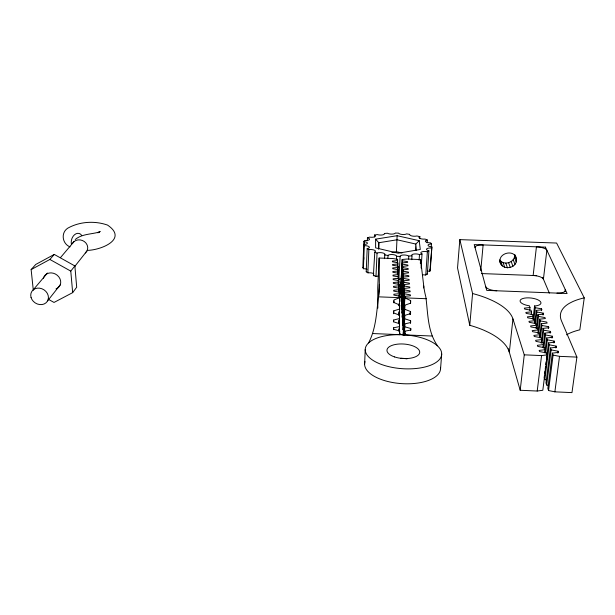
<?xml version="1.0" encoding="UTF-8"?>
<svg xmlns="http://www.w3.org/2000/svg" width="615" height="615" viewBox="0 0 615 615"><rect width="100%" height="100%" fill="white"/><g stroke="black" fill="none" stroke-linecap="round" stroke-linejoin="round"><path stroke-width="0.92" d="M375.627 239.15L375.619 247.868L398.197 253.203L420.291 249.475L419.222 240.696L397.136 235.706L375.627 239.15L378.817 242.74L378.863 248.322M399.22 324.259L399.558 315.172L393.715 312.981L393.738 310.867L399.604 309.03L399.658 305.04L393.877 302.48L393.931 299.928L399.781 297.675L399.696 296.153L393.877 295.108L393.838 294.231L399.55 293.639L399.458 292.148L393.708 291.118L393.669 290.265L399.32 289.68L399.235 288.22L393.531 287.205L393.5 286.367L399.097 285.798L399.012 284.368L393.362 283.369L393.331 282.546L398.874 281.993L398.789 280.586L393.2 279.61L393.162 278.803L398.658 278.257L398.574 276.873L393.039 275.92L393 275.12L398.443 274.59L398.366 273.229L392.877 272.291L392.847 271.515L398.236 270.984L398.159 269.654L392.724 268.732L392.693 267.971L398.028 267.456L397.959 266.149L392.57 265.242L392.539 264.488L397.828 263.981L397.759 262.705L392.416 261.813L392.385 261.075L397.636 260.575L397.559 259.315L392.754 258.523L379.124 258.023L377.741 287.582L377.833 308.13M399.312 331.162L399.55 323.705L393.646 321.829L393.654 320.023L399.542 318.532M379.124 258.023L379.347 284.361A569.175 197.438 -8.9 0 1 378.648 295.023C376.634 311.159 376.28 328.164 368.6 342.901A38.299 16.943 3.9 0 0 404.055 368.785A38.299 16.943 3.9 0 0 437.826 346.222C427.463 331.985 428.025 313.527 425.841 296.876A709.195 207.824 13.8 0 1 423.758 286.067L420.599 259.545L406.907 259.038L402.179 259.484L402.264 260.745L407.607 261.636L407.668 262.374L402.418 262.874L402.502 264.158L407.899 265.057L407.96 265.811L402.656 266.326L402.748 267.633L408.191 268.547L408.252 269.316L402.902 269.839L402.994 271.169L408.491 272.099L408.552 272.883L403.156 273.414L403.248 274.767L408.791 275.72L408.86 276.519L403.409 277.058L403.509 278.441L409.106 279.41L409.175 280.217L403.671 280.771L403.771 282.177L409.421 283.161L409.49 283.992L403.932 284.553L404.04 285.99L409.744 286.997L409.813 287.835L404.209 288.412L404.309 289.873L410.067 290.903L410.144 291.756L404.486 292.348L404.585 293.839L410.405 294.877L410.482 295.754L404.762 296.353L404.87 297.875L410.643 300.589L410.62 303.149L404.77 305.248L404.732 309.237L410.574 311.544L410.574 313.665L404.701 315.38L403.525 335.229M397.136 235.706L396.414 251.696L391.878 252.458M432.207 336.036L404.893 334.891L404.87 331.162L410.797 330.047L410.759 328.502L404.778 326.78L404.747 323.921L410.643 322.529L410.62 320.723L404.708 318.739L404.701 315.38M404.939 333.568L404.893 334.891L399.719 334.568L399.688 333.345M367.07 269.278A4.343 1.599 2.2 0 0 363.98 268.732L363.38 268.74L362.85 267.517L363.865 241.58L364.472 240.488L365.072 240.534A4.29 1.453 2.1 0 0 369.277 239.727A4.29 1.453 2.1 0 0 367.931 238.028L367.432 237.905L367.316 240.734M363.711 259.492L363.788 257.585M364.326 244.286L364.403 242.387M363.38 268.74L364.311 245.662L363.765 244.501L364.357 244.478A4.336 1.484 2 0 0 367.393 243.171A4.336 1.484 2 0 0 364.449 241.649L363.865 241.58M373.797 273.736A4.39 1.637 2.4 0 0 368.416 272.868L366.217 271.807L367.178 248.575L367.693 248.475A4.39 1.522 2.1 0 0 369.154 246.815A4.39 1.522 2.1 0 0 364.918 245.662L364.311 245.662M367.87 272.945L368.854 249.659L367.178 248.575M440.494 367.332A38.045 17.358 4 0 1 403.571 383.729A38.045 17.358 4 0 1 364.618 363.988L365.233 349.512M374.412 236.913L374.497 235.038L377.395 234.584A4.228 1.407 2.3 0 0 382.346 234.93A4.228 1.407 2.3 0 0 384.337 233.485L387.442 233.216A4.213 1.399 2.6 0 0 391.932 234.1A4.213 1.399 2.6 0 0 395.322 233.031L398.635 233.147A4.228 1.399 2.8 0 0 402.172 234.453A4.228 1.399 2.8 0 0 406.584 233.885L409.744 234.377A4.251 1.407 3 0 0 411.927 235.968A4.251 1.407 3 0 0 416.878 235.968L419.868 236.629L419.745 238.512M378.202 276.081A4.428 1.661 2.6 0 0 376.395 276.381L373.382 275.62L374.796 252.042A4.436 1.553 2.3 0 0 374.443 250.213A4.436 1.553 2.3 0 0 369.4 249.582L368.854 249.659M375.973 276.535L377.049 253.073L377.472 252.926A4.474 1.576 2.5 0 1 382.684 252.926A4.474 1.576 2.5 0 1 384.852 254.695L384.49 258.669M378.517 249.206L378.817 242.74L397.059 239.781L415.786 244.055L419.222 240.696M378.809 295.723L379.347 284.361M387.788 258.262L388.173 255.24A4.505 1.591 2.8 0 1 392.877 254.595A4.505 1.591 2.8 0 1 396.606 256.071L396.506 259.13M393.777 302.78L393.877 300.881M393.585 313.735L393.738 310.867M393.554 321.853L393.654 320.023M393.546 329.678L393.646 327.787L399.573 326.565M397.352 263.143L397.559 259.315M397.528 262.49L397.636 260.575M397.605 265.503L397.759 262.705M397.574 268.663L397.828 263.981M397.59 272.729L397.959 266.149M397.721 273.106L398.028 267.456M397.951 273.444L398.159 269.654M398.082 273.836L398.236 270.984M398.205 276.097L398.366 273.229M398.228 278.411L398.443 274.59M398.213 283.4L398.574 276.873M398.289 284.799L398.397 282.931M398.497 281.055L398.658 278.257M398.582 284.338L398.789 280.586M411.773 259.668L412.004 255.894L408.521 255.986A4.513 1.591 3 0 0 403.709 254.994A4.513 1.591 3 0 0 400.142 256.201L398.82 279.81A4.466 1.676 3.2 0 1 401.057 278.657M398.712 284.814L398.874 281.993M398.851 287.205L399.012 284.368M398.827 290.541L399.097 285.798M399.02 292.033L399.235 288.22M398.943 296.376L399.05 294.462M399.158 292.548L399.32 289.68M398.858 305.809L398.966 303.933M399.389 296.445L399.55 293.639M399.158 305.563L399.266 303.679M399.427 300.858L399.696 296.153M398.82 314.657L398.974 311.828M399.35 305.225L399.781 297.675L378.356 296.83M399.066 315.449L399.281 311.659M399.443 308.822L399.658 305.04M402.179 259.484L400.573 290.464L402.264 260.745M398.812 322.967L398.974 320.177M399.235 315.533L399.604 309.03M402.418 262.874L400.796 294.093L402.502 264.158M399.074 323.675L399.289 319.892M399.45 317.063L399.558 315.172M398.835 330.939L398.943 329.033M402.656 266.326L401.018 297.791L402.748 267.633M399.127 331.162L399.289 328.372M399.45 325.573L399.55 323.705M402.902 269.839L401.249 301.558L402.994 271.169M368.6 342.901L369.461 342.132A38.299 16.943 3.9 0 1 399.473 334.675L399.635 330.947L393.654 329.332L393.646 327.787M403.156 273.414L401.48 305.386L403.248 274.767M399.719 334.568L399.635 330.947M403.409 277.058L401.718 309.291L403.509 278.441M403.671 280.771L401.964 313.273L403.771 282.177M403.932 284.553L402.21 317.325L404.04 285.99M404.209 288.412L402.456 321.453L404.309 289.873M404.486 292.348L402.717 325.666L404.585 293.839M399.458 334.668L402.356 334.637A2.675 1.138 3.7 0 0 404.924 333.807M404.762 296.353L402.979 329.955L404.87 297.875L426.372 298.721M404.77 305.248L403.24 334.329L404.732 309.237M403.74 334.975L404.708 318.739M404.078 335.106L404.747 323.921M408.621 259.03L408.791 256.194M404.286 335.06L404.778 326.78M404.647 334.929L404.87 331.162M410.466 303.449L410.643 300.589M409.928 314.327L410.044 312.466M410.39 314.419L410.574 311.544M410.443 323.467L410.62 320.723M415.379 250.536L415.786 244.055L416.509 250.605M410.643 330.386L410.759 328.502M419.123 260.26L419.484 254.618L422.028 253.934L421.106 268.017M420.345 263.366L420.599 259.545M423.635 287.966L423.758 286.067M427.164 242.856L427.356 240.019L425.042 239.066A4.29 1.43 3.2 0 1 420.099 238.482A4.29 1.43 3.2 0 1 419.53 236.783L419.868 236.629M425.78 275.136L427.356 251.773L428.916 250.805L427.325 274.106L425.219 275.013A4.428 1.637 3.6 0 0 422.49 274.836M427.287 271.253A4.39 1.607 3.7 0 1 429.255 271.184L429.862 271.23L430.277 270.039L431.884 246.938L431.276 246.869L431.423 243.986L430.669 242.84L430.07 242.84A4.336 1.461 3.4 0 1 425.711 241.726A4.336 1.461 3.4 0 1 426.872 240.111L427.356 240.019M429.862 271.23L431.884 246.938M440.563 368.7L441.685 354.14M566.523 334.829L568.237 333.876A76.052 30.55 9.6 0 1 579.83 329.817L584.25 297.875L556.598 243.04L459.836 239.635L457.537 267.917L469.76 325.289A71.501 31.211 4.9 0 1 484.259 330.393L488.564 332.408A71.501 31.211 4.9 0 1 509.335 352.211L520.198 390.264L537.21 391.032L542.822 390.271L547.258 354.863L546.543 352.902L539.547 351.557L539.155 350.427L545.359 349.651L544.659 347.736L537.748 346.422L537.364 345.315L543.499 344.561L542.814 342.686L535.988 341.394L535.611 340.318L541.684 339.58L541.015 337.743L534.266 336.482L533.889 335.421L539.909 334.698L539.247 332.907L532.575 331.67L532.213 330.632L538.163 329.932L537.525 328.172L530.922 326.957L530.568 325.942L536.465 325.258L535.834 323.536L529.307 322.345L528.962 321.353L534.796 320.676L534.458 323.544M469.76 325.289L472.581 293.532L459.836 239.635M480.769 270.669L483.121 244.924A9.056 3.037 4.5 0 0 475.064 247.668M499.734 259.83C503.885 266.272 515.362 262.298 514.717 254.648L516.477 259.322C517.192 269.301 500.525 270.977 499.718 260.714M472.581 293.532A72.585 29.42 4.5 0 1 487.318 298.352L491.7 300.251A72.585 29.42 4.5 0 1 512.933 318.916L509.335 352.211L508.282 348.767M520.198 390.264L524.264 354.84L512.933 318.916M529.676 310.298L529.992 307.508L529.346 305.74L528.362 305.632A10.509 3.959 6.3 0 1 521.336 299.174A10.509 3.959 6.3 0 1 537.91 299.828A10.509 3.959 6.3 0 1 535.504 305.916L534.566 305.939L533.051 318.931M531.237 314.626L531.56 311.805L530.968 310.191L524.657 309.068L524.326 308.138L529.992 307.508M532.828 319.039L533.159 316.202L532.559 314.549L526.171 313.404L525.84 312.458L531.56 311.805M533.812 319.815L535.235 307.715L534.566 305.939M534.704 323.498L536.249 310.398L541.923 309.76L541.554 308.822L535.235 307.715M535.411 324.22L536.857 312.02L536.249 310.398M536.134 328.064L536.465 325.258M536.318 327.964L537.887 314.757L543.622 314.104L543.245 313.15L536.857 312.02M537.049 328.718L538.509 316.418L537.887 314.757M537.856 333.476L539.563 319.208L545.351 318.539L544.975 317.571L538.509 316.418M541.331 310.69L541.554 308.822M538.709 333.299L540.201 320.899L539.563 319.208M539.563 337.55L539.909 334.698M539.586 337.743L541.277 323.759L547.119 323.075L546.735 322.075L540.201 320.899M543.022 315.034L543.245 313.15M540.454 337.635L541.93 325.481L541.277 323.759M541.231 343.308L543.022 328.395L548.926 327.695L548.534 326.68L541.93 325.481M542.192 342.417L543.691 330.155L543.022 328.395M537.21 391.032L541.561 355.578L547.258 354.863M543.06 347.352L544.813 333.138L550.771 332.423L550.371 331.385L543.691 330.155M543.153 347.383L543.499 344.561M543.845 348.244L545.49 334.937L544.813 333.138M544.79 352.856L546.635 337.973L552.654 337.243L552.247 336.19L545.49 334.937M545.005 352.503L545.359 349.651M548.296 328.556L548.534 326.68M545.705 352.879L547.327 339.811L546.635 337.973M544.39 375.75L544.16 377.625L544.836 379.616L546.535 379.962M544.629 373.874L544.975 371.06M545.213 369.185L545.567 366.371M545.797 364.495L546.151 361.682M546.389 359.806L546.858 356.054M547.089 354.179L548.495 342.924L554.584 342.178L554.161 341.094L547.327 339.811M550.133 333.276L550.371 331.385M544.836 379.616L549.203 344.8L548.495 342.924M549.203 344.8L556.121 346.107L556.552 347.214L550.402 347.982L545.982 382.984L546.681 385.013L548.396 385.367M552.001 338.096L552.247 336.19M546.681 385.013L551.125 349.897L550.402 347.982M551.125 349.897L558.12 351.234L558.566 352.364L552.347 353.148L547.85 388.449L548.557 390.533L554.876 391.84L571.965 392.616L576.901 357.1L561.487 320.892A77.221 28.805 8.9 0 1 569.405 303.303L572.534 301.696A77.221 28.805 8.9 0 1 584.25 297.875M553.923 342.962L554.161 341.094M548.557 390.533L553.093 355.109L552.347 353.148M555.875 347.998L556.121 346.107M565.047 291.525L565.293 289.627A10.24 3.698 6.6 0 1 556.967 293.109M557.874 353.141L558.12 351.234M554.876 391.84L559.519 356.354L576.901 357.1M48.247 299.251L54.028 302.442L72.67 292.632L76.691 287.22L74.869 265.941L54.258 254.425L35.739 264.458L31.134 269.593L33.295 290.126M47.632 300.827L60.539 284.468M74.623 266.618L86.938 250.997M72.67 292.632L70.779 271.115L74.869 265.941M33.248 289.819L47.455 273.022M60.424 257.677L74.015 241.61A8.218 7.403 22.1 0 1 84.386 241.58A8.103 7.295 22.1 0 1 85.308 252.973M31.134 269.593L49.877 259.453L54.258 254.425M75.215 239.496C82.01 233.808 91.358 234.392 99.384 231.993L97.777 232.793L100.383 231.455M367.432 237.905L369.623 237.113A4.251 1.43 2.2 0 0 374.481 236.875A4.251 1.43 2.2 0 0 374.843 235.214L374.497 235.038M373.382 275.62L373.743 275.451A4.39 1.637 2.4 0 0 374.066 275.228M87.999 250.351C101.575 249.867 128.166 238.981 107.533 225.082C94.71 220.593 79.642 221.508 67.735 228.196C60.578 232.839 62.292 243.901 70.056 246.892M366.217 271.807L366.725 271.699M533.159 316.202L527.386 316.863L527.724 317.832L534.181 318.993L534.796 320.676M362.85 267.517L363.434 267.487M431.423 243.986L430.838 244.009A4.39 1.491 3.5 0 0 428.04 245.331A4.39 1.491 3.5 0 0 431.276 246.869M396.66 256.294L400.119 256.424M481.46 273.567L536.695 275.635M372.613 333.538L399.804 334.675M524.264 354.84L541.561 355.578M402.348 334.745L405.239 334.914A38.299 16.943 3.9 0 1 436.427 344.984L437.388 345.838M431.469 248.068L430.854 248.022A4.436 1.522 3.5 0 0 426.702 248.875A4.436 1.522 3.5 0 0 428.386 250.666L428.916 250.805M404.893 334.837L402.356 334.637A2.675 1.138 3.7 0 1 399.673 333.584M429.677 269.962L430.277 270.039M384.675 254.902L387.927 255.433M553.093 355.109L559.519 356.354M427.356 251.773L426.787 251.658A4.474 1.553 3.4 0 0 421.767 251.919A4.474 1.553 3.4 0 0 421.636 253.741L422.028 253.934M396.414 251.696L402.002 253.011M426.802 273.967L427.325 274.106M374.427 252.204L377.049 253.073M419.484 254.618L419.038 254.441A4.505 1.576 3.3 0 0 413.772 254.057A4.505 1.576 3.3 0 0 411.804 255.679L412.004 255.894M49.877 259.453L70.779 271.115M516.477 259.322C515.124 247.868 495.813 253.457 500.748 263.858M542.714 277.488L549.349 293.117M515.178 255.256L515.762 256.809M514.448 257.247L516.193 261.952M513.225 259.653L514.955 264.381M511.203 261.575L512.91 266.318M508.636 262.782L510.312 267.54M505.83 263.128L507.46 267.886M503.108 262.574L504.707 267.333M500.802 261.19L502.378 265.934M364.618 363.988A38.061 17.358 4 0 1 365.041 361.612M400.78 358.268A16.305 7.434 4 0 1 407.015 358.868M496.774 290.78A10.055 3.713 5.3 0 1 485.689 286.567M43.419 278.28A9.102 7.864 32.5 0 1 57.31 275.305A9.102 7.864 32.5 0 1 56.034 288.865M72.378 243.609A8.103 7.295 22.1 0 1 74.015 241.61M71.448 244.386A7.795 5.589 -73.7 0 1 74.461 234.799A7.795 5.589 -73.7 0 1 81.703 235.437M536.434 246.815L533.144 275.505A9.079 3.229 6 0 1 543.414 279.141L546.866 250.236A9.194 3.029 5.6 0 0 536.434 246.815M545.413 247.13L474.227 244.601L486.734 290.395L567.107 293.501L545.413 247.13M394.63 356.946A16.413 7.257 3.9 0 0 419.707 352.426A16.413 7.257 3.9 0 0 395.676 344.423A16.413 7.257 3.9 0 0 394.63 356.946M31.042 297.429A9.21 7.887 31.9 0 0 45.879 302.941A9.21 7.887 31.9 0 0 41.828 288.727A9.21 7.887 31.9 0 0 31.042 297.429"/></g></svg>
